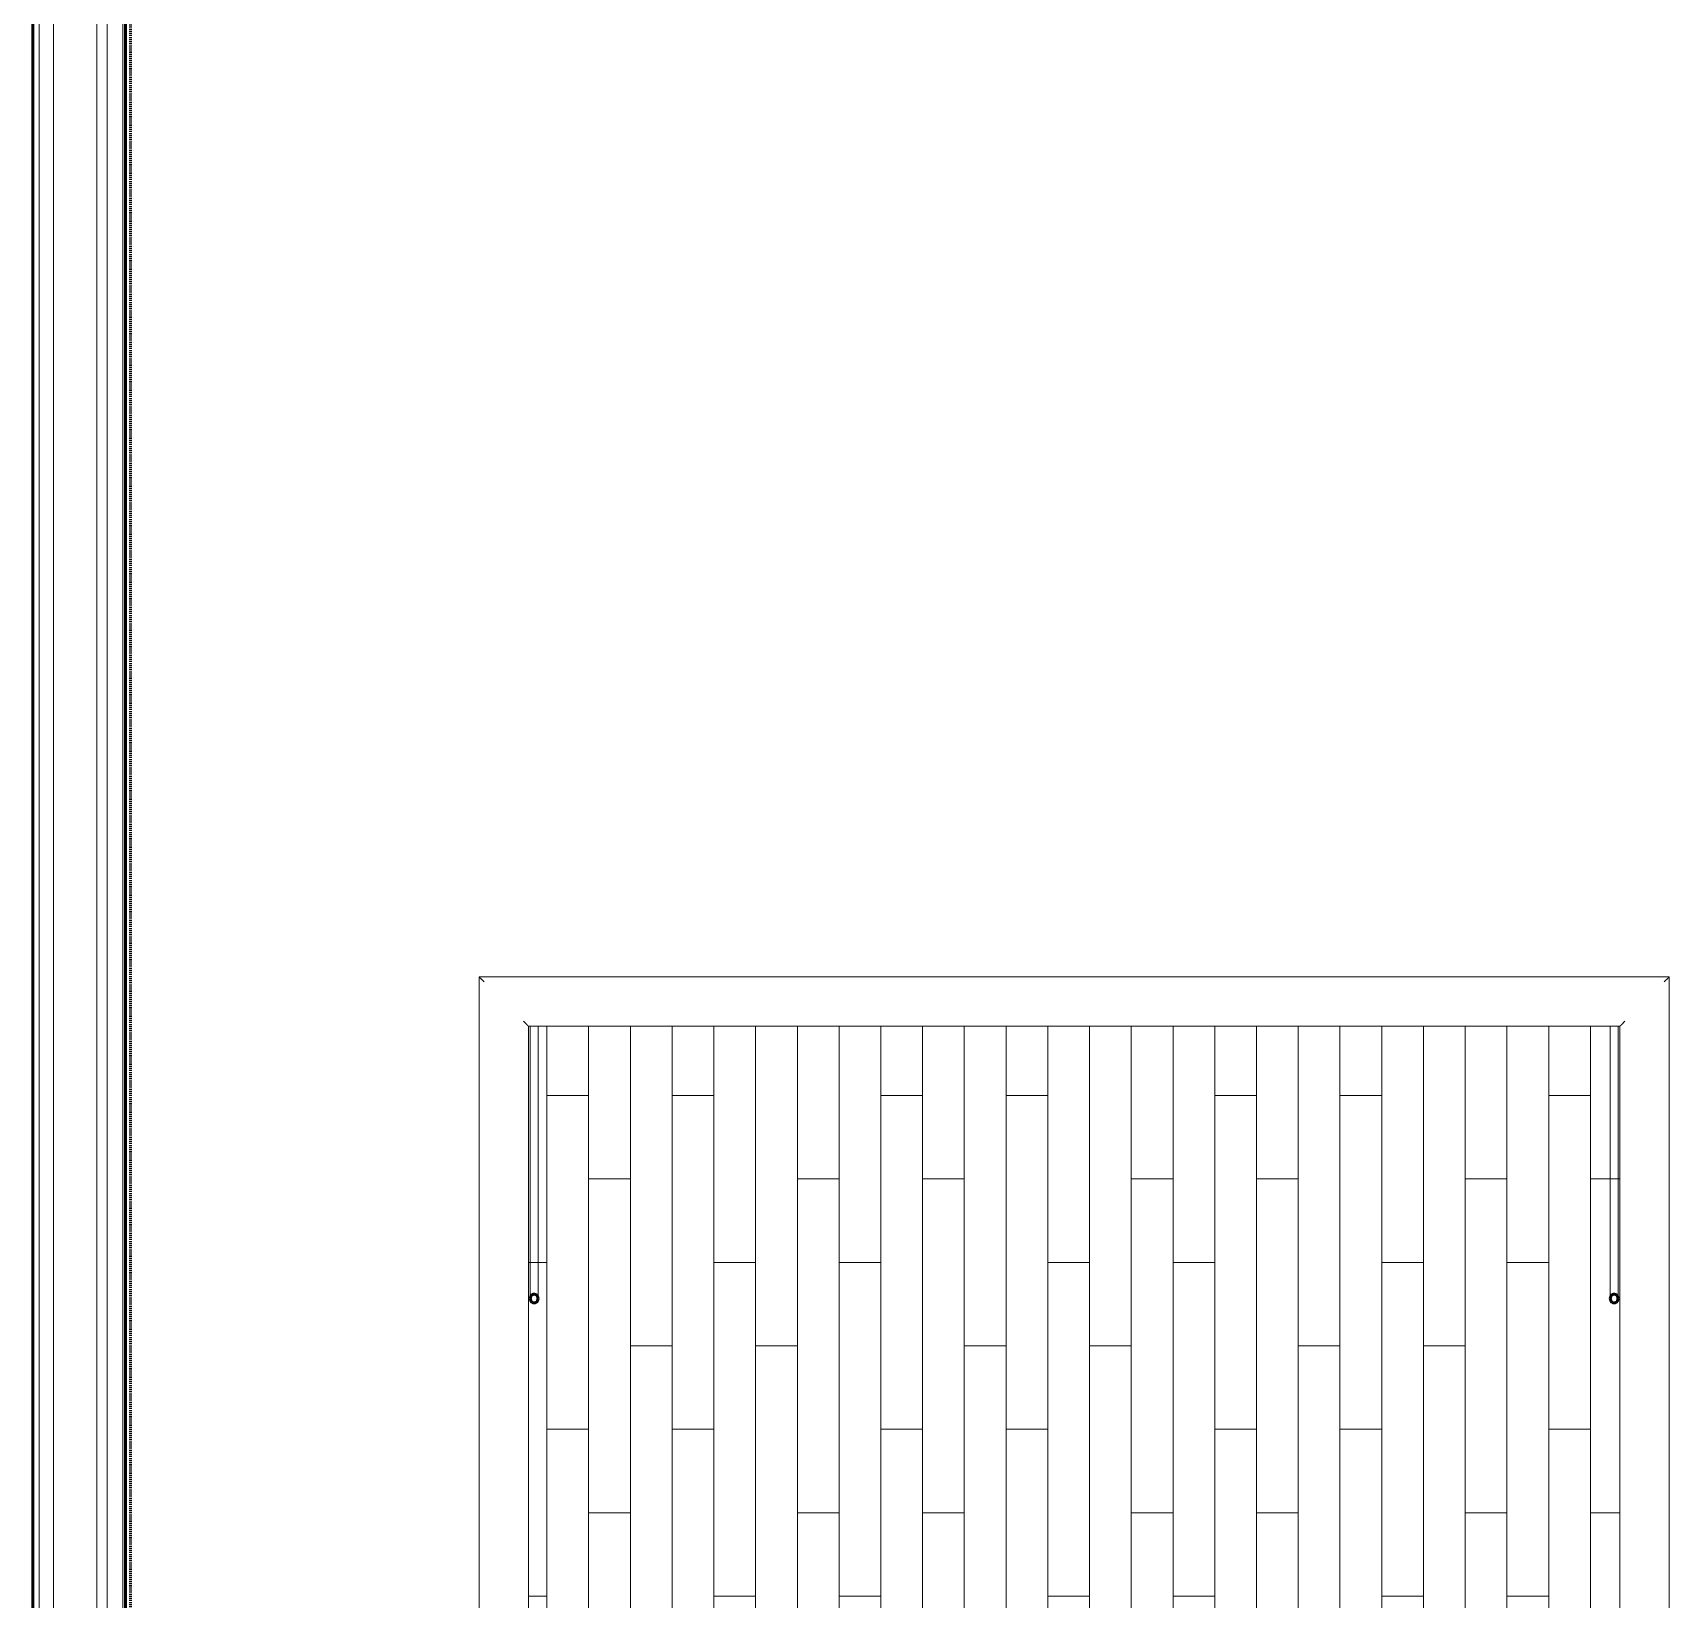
# Model space of a CAD drawing. Header units: inches. Extents: x -4218 to -1830, y 9767 to 12426.
# Drawn here: x -3410.3 to -3253.5, y 10857.4 to 11007.5 of the extents above; entities that cross this region are included whole.
import ezdxf

# ---------------------------------------------------------------- set-up
doc = ezdxf.new("R2010")
doc.units = ezdxf.units.IN
doc.header["$MEASUREMENT"] = 0
doc.linetypes.add('Dash 1_16_', pattern=[0.125, 0.0625, -0.0625])
for name, color, linetype, lineweight in [('A-FLOR-4', 192, 'Continuous', 9), ('A-FLOR-HRAL', 11, 'Continuous', 9), ('A-FLOR-PATT-1', 9, 'Continuous', 9), ('A-WALL', 113, 'Continuous', 13), ('A-WALL-7', 113, 'Continuous', 9), ('A-WALL-8', 113, 'Continuous', 50), ('C-PROP-LINE-1', 91, 'Dash 1_16_', 50)]:
    doc.layers.add(name, color=color, linetype=linetype, lineweight=lineweight)

# ---------------------------------------------------------------- blocks, each defined once
blk = doc.blocks.new('Railing - Baluster_01-2700443-BACKGROUND - 2ND FLOOR')
at = {"layer": 'A-FLOR-HRAL'}
for p, q in [((-0.59, 1.18), (0.59, 1.18)), ((-0.59, 0.59), (-0.59, 1.18)), ((0.59, 1.18), (0.59, 0.59))]:
    blk.add_line(p, q, dxfattribs=at)
blk = doc.blocks.new('Railing - Railing-2700270-BACKGROUND - 2ND FLOOR')
at = {"layer": 'A-FLOR-HRAL'}
for p, q in [((-3253.47, 10917), (-3367.52, 10917)), ((-3367.52, 10917), (-3367.52, 10853.75)), ((-3253.47, 10853.75), (-3253.47, 10917)), ((-3362.8, 10912.28), (-3258.2, 10912.28)), ((-3362.8, 10853.75), (-3362.8, 10912.28)), ((-3258.2, 10912.28), (-3258.2, 10853.75)), ((-3367.05, 10853.75), (-3367.52, 10853.75)), ((-3363.27, 10853.75), (-3367.05, 10853.75)), ((-3362.8, 10853.75), (-3363.27, 10853.75)), ((-3257.73, 10853.75), (-3258.2, 10853.75)), ((-3253.95, 10853.75), (-3257.73, 10853.75)), ((-3253.47, 10853.75), (-3253.95, 10853.75))]:
    blk.add_line(p, q, dxfattribs=at)
for points, knots in [([(-3367.52, 10917), (-3367.52, 10917), (-3367.52, 10916.99), (-3367.49, 10916.97), (-3367.46, 10916.94), (-3367.43, 10916.91), (-3367.41, 10916.88), (-3367.38, 10916.86), (-3367.34, 10916.82), (-3367.3, 10916.77), (-3367.26, 10916.74), (-3367.22, 10916.7), (-3367.15, 10916.63), (-3367.09, 10916.57), (-3367.05, 10916.53)], [0, 0, 0, 0, 0.166667, 0.25, 0.333333, 0.416667, 0.458333, 0.5, 0.583333, 0.666667, 0.708333, 0.75, 0.833333, 1, 1, 1, 1]), ([(-3253.47, 10917), (-3253.47, 10917), (-3253.48, 10916.99), (-3253.51, 10916.97), (-3253.54, 10916.94), (-3253.57, 10916.91), (-3253.59, 10916.88), (-3253.62, 10916.86), (-3253.66, 10916.82), (-3253.7, 10916.77), (-3253.74, 10916.74), (-3253.78, 10916.7), (-3253.84, 10916.63), (-3253.91, 10916.57), (-3253.95, 10916.53)], [0, 0, 0, 0, 0.166667, 0.25, 0.333333, 0.416667, 0.458333, 0.5, 0.583333, 0.666667, 0.708333, 0.75, 0.833333, 1, 1, 1, 1]), ([(-3363.27, 10912.75), (-3363.23, 10912.71), (-3363.17, 10912.65), (-3363.09, 10912.57), (-3363.04, 10912.52), (-3363.01, 10912.49), (-3362.98, 10912.45), (-3362.94, 10912.42), (-3362.92, 10912.39), (-3362.89, 10912.37), (-3362.86, 10912.34), (-3362.83, 10912.31), (-3362.81, 10912.29), (-3362.8, 10912.28), (-3362.8, 10912.28)], [0, 0, 0, 0, 0.166667, 0.25, 0.333333, 0.375, 0.416667, 0.5, 0.541667, 0.583333, 0.666667, 0.75, 0.833333, 1, 1, 1, 1]), ([(-3257.73, 10912.75), (-3257.77, 10912.71), (-3257.83, 10912.65), (-3257.91, 10912.57), (-3257.95, 10912.52), (-3257.99, 10912.49), (-3258.02, 10912.45), (-3258.05, 10912.42), (-3258.08, 10912.39), (-3258.11, 10912.37), (-3258.14, 10912.34), (-3258.16, 10912.31), (-3258.19, 10912.29), (-3258.2, 10912.28), (-3258.2, 10912.28)], [0, 0, 0, 0, 0.166667, 0.25, 0.333333, 0.375, 0.416667, 0.5, 0.541667, 0.583333, 0.666667, 0.75, 0.833333, 1, 1, 1, 1])]:
    blk.add_open_spline(points, degree=3, knots=knots, dxfattribs=at)
at = {"rotation": 180}
blk.add_blockref('Railing - Baluster_01-2700443-BACKGROUND - 2ND FLOOR', (-3255.84, 10854.34), dxfattribs=at)
blk = doc.blocks.new('Walls 32 - Walls 1-2568450-BACKGROUND - 2ND FLOOR')
at = {"layer": 'A-WALL-7'}
for p, q in [((-3259.13, 10912.28), (-3259.13, 10886.18)), ((-3258.38, 10886.18), (-3258.38, 10912.28))]:
    blk.add_line(p, q, dxfattribs=at)
at = {"layer": 'A-WALL-8', "flags": 128}
for points in [[(-3258.38, 10886.18), (-3258.39, 10886.28), (-3258.42, 10886.38), (-3258.48, 10886.47), (-3258.54, 10886.53), (-3258.62, 10886.58), (-3258.71, 10886.61), (-3258.8, 10886.61), (-3258.89, 10886.58), (-3258.97, 10886.53), (-3259.04, 10886.47), (-3259.09, 10886.38), (-3259.12, 10886.28), (-3259.13, 10886.18)], [(-3259.13, 10886.18), (-3259.12, 10886.08), (-3259.09, 10885.98), (-3259.04, 10885.89), (-3258.97, 10885.82), (-3258.89, 10885.77), (-3258.8, 10885.75), (-3258.71, 10885.75), (-3258.62, 10885.77), (-3258.54, 10885.82), (-3258.48, 10885.89), (-3258.42, 10885.98), (-3258.39, 10886.08), (-3258.38, 10886.18)]]:
    blk.add_lwpolyline(points, dxfattribs=at)
blk = doc.blocks.new('Walls 33 - Walls 1-2568469-BACKGROUND - 2ND FLOOR')
at = {"layer": 'A-WALL-7'}
for p, q in [((-3362.63, 10912.28), (-3362.63, 10886.18)), ((-3361.88, 10886.18), (-3361.88, 10912.28))]:
    blk.add_line(p, q, dxfattribs=at)
at = {"layer": 'A-WALL-8', "flags": 128}
for points in [[(-3361.88, 10886.18), (-3361.89, 10886.28), (-3361.92, 10886.38), (-3361.97, 10886.47), (-3362.04, 10886.53), (-3362.12, 10886.58), (-3362.21, 10886.61), (-3362.3, 10886.61), (-3362.38, 10886.58), (-3362.46, 10886.53), (-3362.53, 10886.47), (-3362.58, 10886.38), (-3362.61, 10886.28), (-3362.63, 10886.18)], [(-3362.63, 10886.18), (-3362.61, 10886.08), (-3362.58, 10885.98), (-3362.53, 10885.89), (-3362.46, 10885.82), (-3362.38, 10885.77), (-3362.3, 10885.75), (-3362.21, 10885.75), (-3362.12, 10885.77), (-3362.04, 10885.82), (-3361.97, 10885.89), (-3361.92, 10885.98), (-3361.89, 10886.08), (-3361.88, 10886.18)]]:
    blk.add_lwpolyline(points, dxfattribs=at)
blk = doc.blocks.new('Family - ___-2835860-BACKGROUND - 2ND FLOOR')
at = {"layer": 'C-PROP-LINE-1'}
blk.add_line((-3401.42, 11247.39), (-3401.42, 10851.39), dxfattribs=at)
blk = doc.blocks.new('Family - ___-2835903-BACKGROUND - 2ND FLOOR')
at = {"layer": 'C-PROP-LINE-1'}
blk.add_line((-3400.92, 11276.29), (-3400.92, 10822.49), dxfattribs=at)
blk = doc.blocks.new('Family - ___-2835932-BACKGROUND - 2ND FLOOR')
at = {"layer": 'C-PROP-LINE-1'}
blk.add_line((-3401.42, 11247.39), (-3401.42, 10851.39), dxfattribs=at)

msp = doc.modelspace()

# ---------------------------------------------------------------- hatches: boundary and pattern name
at = {"layer": 'A-FLOR-PATT-1'}
h = msp.add_hatch(dxfattribs=at)
h.set_pattern_fill('FP_6', color=256, style=0, pattern_type=2)
h.set_pattern_definition([(270, (-4029.034, 9809.639), (4, 2e-16), []), (0, (-4029.034, 9809.639), (8, 8), [4, -28]), (0, (-4025.034, 9793.639), (8, 8), [4, -28])])
h.paths.add_polyline_path([(-3329.31, 10851.75), (-3253.84, 10851.76), (-3253.84, 10853.75), (-3255.25, 10853.75), (-3255.25, 10853.16), (-3256.43, 10853.16), (-3256.43, 10853.75), (-3258.2, 10853.75), (-3258.24, 10912.28), (-3362.8, 10912.28), (-3362.82, 10853.75), (-3367.16, 10853.75), (-3367.16, 10851.76), (-3329.31, 10851.76)], flags=0)

# ---------------------------------------------------------------- linework, layer by layer
at = {"layer": 'A-FLOR-4'}
msp.add_line((-3408.3, 10843.14), (-3408.3, 11068.59), dxfattribs=at)
at = {"layer": 'A-WALL'}
for p, q in [((-3409.67, 11067.97), (-3409.67, 10843.14)), ((-3404.17, 10848.64), (-3404.17, 11068.59)), ((-3403.17, 10849.64), (-3403.17, 11068.59)), ((-3401.67, 10851.14), (-3401.67, 11068.59))]:
    msp.add_line(p, q, dxfattribs=at)
at = {"layer": 'A-WALL-8'}
for p, q in [((-3410.3, 11068.59), (-3410.3, 10842.51)), ((-3401.42, 10851.39), (-3401.42, 11068.59))]:
    msp.add_line(p, q, dxfattribs=at)

# ---------------------------------------------------------------- block references
at = {"layer": 'A-FLOR-HRAL'}
msp.add_blockref('Railing - Railing-2700270-BACKGROUND - 2ND FLOOR', (0, 0), dxfattribs=at)
at = {"layer": 'A-WALL-7'}
for name in ['Walls 33 - Walls 1-2568469-BACKGROUND - 2ND FLOOR', 'Walls 32 - Walls 1-2568450-BACKGROUND - 2ND FLOOR']:
    msp.add_blockref(name, (0, 0), dxfattribs=at)
at = {"layer": 'C-PROP-LINE-1'}
for name in ['Family - ___-2835860-BACKGROUND - 2ND FLOOR', 'Family - ___-2835932-BACKGROUND - 2ND FLOOR', 'Family - ___-2835903-BACKGROUND - 2ND FLOOR']:
    msp.add_blockref(name, (0, 0), dxfattribs=at)

doc.saveas('drawing.dxf')
